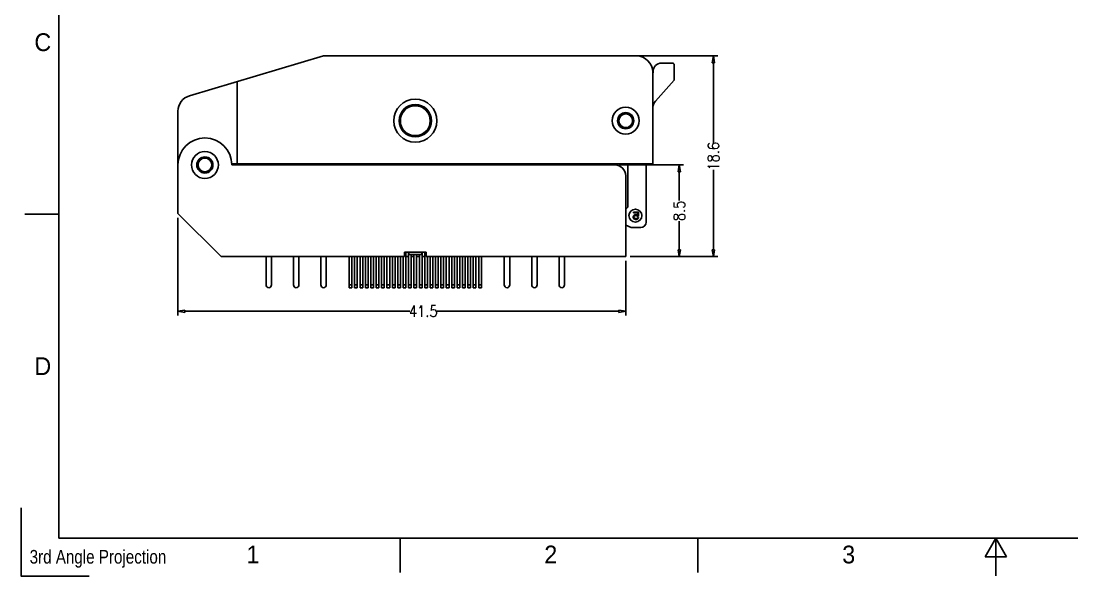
# Model space of a CAD drawing. Header units: millimetres. Extents: x 3648 to 3828, y 39 to 166.
# Drawn here: x 3647.5 to 3744.9, y 38.5 to 90 of the extents above; entities that cross this region are included whole.
import ezdxf

# ---------------------------------------------------------------- set-up
doc = ezdxf.new("R2010")
doc.units = ezdxf.units.MM
doc.header["$LTSCALE"] = 30.734
doc.header["$PDMODE"] = 3
doc.header["$PDSIZE"] = 8
doc.layers.get('0').update_dxf_attribs({"linetype": 'CONTINUOUS'})
doc.layers.get('Defpoints').update_dxf_attribs({"linetype": 'CONTINUOUS'})
doc.layers.add('TuKuang', color=7, linetype='CONTINUOUS')
doc.styles.add('1', font='romans.shx', dxfattribs={"height": 2.5})
doc.styles.get("Standard").update_dxf_attribs({"font": 'txt.shx', "width": 0.85, "bigfont": '@extfont2.shx'})
doc.dimstyles.new('老化座标注', dxfattribs={"dimtxt": 1.3, "dimasz": 0.8, "dimexe": 0.5, "dimexo": 0.5, "dimgap": 0.09, "dimtad": 0, "dimdsep": 46, "dimtxsty": 'STANDARD', "dimblk1": 'CLOSEDBLANK', "dimblk2": 'CLOSEDBLANK', "dimsah": 1, "dimcen": 0, "dimclrd": 8, "dimclre": 8, "dimclrt": 7, "dimadec": 0, "dimazin": 0, "dimtfac": 1, "dimtofl": 0, "dimtmove": 0, "dimatfit": 3, "dimldrblk": 'CLOSEDBLANK', "dimfxl": 1, "dimtolj": 1, "dimtzin": 0, "dimarcsym": 0})

# ---------------------------------------------------------------- blocks, each defined once
blk = doc.blocks.new('asdf456')
at = {"color": 8}
for p, q in [((1449.22, 15.77), (1448.09, 13.81)), ((1450.34, 13.81), (1449.22, 15.77)), ((1448.09, 13.81), (1450.34, 13.81))]:
    blk.add_line(p, q, dxfattribs=at)
at = {"layer": 'TuKuang', "color": 8}
for p, q in [((1350.05, 15.77), (1350.05, 152.96)), ((1350.05, 50.07), (1346.44, 50.07)), ((1548.39, 15.77), (1350.05, 15.77)), ((1386.16, 15.77), (1386.16, 12.16)), ((1417.69, 15.77), (1417.69, 12.16)), ((1449.22, 15.77), (1449.22, 11.8))]:
    blk.add_line(p, q, dxfattribs=at)
blk.add_lwpolyline([(1346.05, 18.99), (1346.05, 11.77), (1353.27, 11.77)], dxfattribs=at)
at = {"color": 8, "char_height": 1.8844, "attachment_point": 1, "style": '1'}
for s, insert, width in [('{\\f@Gulim|b0|i0|c134|p34;C}', (1347.46, 69.23), 9.0416), ('{\\f@Gulim|b0|i0|c134|p34;D}', (1347.46, 34.93), 9.0416), ('{\\f@Gulim|b0|i0|c0|p34;1}', (1369.9, 14.99), 8.3008), ('{\\f@Gulim|b0|i0|c134|p34;2}', (1401.43, 14.99), 8.3008), ('{\\f@Gulim|b0|i0|c134|p34;3}', (1432.96, 14.99), 8.3008)]:
    blk.add_mtext(s, dxfattribs=dict(at, insert=insert, width=width))
at = {"layer": 'TuKuang', "color": 8, "lineweight": 9, "insert": (1346.96, 14.53), "char_height": 1.4441, "width": 18.5479, "attachment_point": 1}
blk.add_mtext('{\\f@Gulim|b0|i0|c0|p34;\\C8;3rd Angle Projection}', dxfattribs=at)
blk = doc.blocks.new('_CLOSEDBLANK')
at = {"color": 0, "linetype": 'ByBlock'}
for p, q in [((-1, 0.17), (0, 0)), ((-1, 0.17), (-1, -0.17)), ((0, 0), (-1, -0.17))]:
    blk.add_line(p, q, dxfattribs=at)
blk = doc.blocks.new('*D6')
at = {"color": 8, "lineweight": -2, "transparency": 16777216}
for p, q in [((3703.977, 86.726), (3712.108, 86.726)), ((3711.708, 86.086), (3711.708, 78.677)), ((3711.708, 68.766), (3711.708, 76.175)), ((3703.977, 68.126), (3712.108, 68.126))]:
    blk.add_line(p, q, dxfattribs=at)
at = {"layer": 'Defpoints', "color": 0, "transparency": 16777216}
for p in [(3703.577, 86.726), (3711.708, 86.726), (3703.577, 68.126)]:
    blk.add_point(p, dxfattribs=at)
at = {"color": 8, "lineweight": -2, "transparency": 16777216, "xscale": 0.6400000000000003, "yscale": 0.6400000000000003, "zscale": 0.6400000000000003}
for p, rotation in [((3711.708, 86.726), 90), ((3711.708, 68.126), 270)]:
    blk.add_blockref('_CLOSEDBLANK', p, dxfattribs=dict(at, rotation=rotation))
at = {"color": 7, "transparency": 16777216, "insert": (3711.708, 77.426), "char_height": 1.04, "attachment_point": 5, "rotation": 90}
blk.add_mtext('\\A1;18.6', dxfattribs=at)
blk = doc.blocks.new('*D7')
at = {"color": 8, "lineweight": -2, "transparency": 16777216}
for p, q in [((3662.077, 71.726), (3662.077, 62.663)), ((3703.577, 67.726), (3703.577, 62.663)), ((3662.717, 63.063), (3683.568, 63.063)), ((3702.937, 63.063), (3686.069, 63.063))]:
    blk.add_line(p, q, dxfattribs=at)
at = {"layer": 'Defpoints', "color": 0, "transparency": 16777216}
for p in [(3662.077, 72.126), (3703.577, 68.126), (3703.577, 63.063)]:
    blk.add_point(p, dxfattribs=at)
at = {"color": 8, "lineweight": -2, "transparency": 16777216, "xscale": 0.6400000000000003, "yscale": 0.6400000000000003, "zscale": 0.6400000000000003, "rotation": 180}
blk.add_blockref('_CLOSEDBLANK', (3662.077, 63.063), dxfattribs=at)
at = {"color": 8, "lineweight": -2, "transparency": 16777216, "xscale": 0.6400000000000003, "yscale": 0.6400000000000003, "zscale": 0.6400000000000003}
blk.add_blockref('_CLOSEDBLANK', (3703.577, 63.063), dxfattribs=at)
at = {"color": 7, "transparency": 16777216, "insert": (3684.818, 63.063), "char_height": 1.04, "attachment_point": 5}
blk.add_mtext('\\A1;41.5', dxfattribs=at)
blk = doc.blocks.new('*D8')
at = {"color": 8, "lineweight": -2, "transparency": 16777216}
for p, q in [((3702.977, 76.626), (3708.946, 76.626)), ((3708.546, 75.986), (3708.546, 73.332)), ((3708.546, 68.766), (3708.546, 71.42)), ((3703.977, 68.126), (3708.946, 68.126))]:
    blk.add_line(p, q, dxfattribs=at)
at = {"layer": 'Defpoints', "color": 0, "transparency": 16777216}
for p in [(3702.577, 76.626), (3708.546, 76.626), (3703.577, 68.126)]:
    blk.add_point(p, dxfattribs=at)
at = {"color": 8, "lineweight": -2, "transparency": 16777216, "xscale": 0.6400000000000003, "yscale": 0.6400000000000003, "zscale": 0.6400000000000003}
for p, rotation in [((3708.546, 76.626), 90), ((3708.546, 68.126), 270)]:
    blk.add_blockref('_CLOSEDBLANK', p, dxfattribs=dict(at, rotation=rotation))
at = {"color": 7, "transparency": 16777216, "insert": (3708.546, 72.376), "char_height": 1.04, "attachment_point": 5, "rotation": 90}
blk.add_mtext('\\A1;8.5', dxfattribs=at)

msp = doc.modelspace()

# ---------------------------------------------------------------- linework, layer by layer
at = {"color": 7, "linetype": 'Continuous'}
for p, q in [((3675.577, 86.726), (3663.151, 83.044)), ((3704.577, 86.726), (3675.577, 86.726)), ((3706.911, 86.076), (3707.877, 86.076)), ((3708.077, 85.876), (3708.077, 84.476)), ((3706.077, 76.726), (3706.077, 85.226)), ((3706.111, 85.176), (3706.077, 85.147)), ((3706.111, 85.176), (3706.111, 85.276)), ((3667.577, 84.356), (3667.577, 76.726)), ((3706.334, 82.54), (3708.077, 84.476)), ((3683.068, 81.816), (3683.06, 81.821)), ((3683.282, 81.991), (3683.285, 81.983)), ((3683.384, 82.04), (3683.379, 82.046)), ((3683.637, 82.145), (3683.637, 82.154)), ((3683.748, 82.174), (3683.744, 82.182)), ((3684.02, 82.21), (3684.021, 82.219)), ((3684.132, 82.218), (3684.134, 82.21)), ((3684.41, 82.183), (3684.406, 82.174)), ((3684.517, 82.153), (3684.516, 82.145)), ((3684.776, 82.047), (3684.769, 82.04)), ((3684.868, 81.983), (3684.871, 81.99)), ((3685.094, 81.821), (3685.086, 81.816)), ((3662.077, 81.606), (3662.077, 72.126)), ((3682.621, 81.059), (3682.629, 81.055)), ((3682.649, 81.166), (3682.658, 81.165)), ((3682.756, 81.424), (3682.763, 81.418)), ((3682.82, 81.517), (3682.812, 81.52)), ((3682.982, 81.742), (3682.987, 81.735)), ((3685.166, 81.735), (3685.171, 81.741)), ((3685.342, 81.521), (3685.333, 81.517)), ((3685.39, 81.418), (3685.397, 81.424)), ((3685.495, 81.165), (3685.504, 81.166)), ((3685.525, 81.055), (3685.533, 81.059)), ((3702.855, 80.868), (3702.849, 80.868)), ((3702.86, 80.933), (3702.87, 80.927)), ((3702.886, 80.979), (3702.875, 80.98)), ((3702.905, 81.039), (3702.91, 81.035)), ((3702.935, 81.084), (3702.929, 81.085)), ((3702.959, 81.144), (3702.967, 81.136)), ((3702.998, 81.18), (3702.988, 81.185)), ((3703.034, 81.232), (3703.038, 81.226)), ((3703.076, 81.264), (3703.071, 81.268)), ((3703.118, 81.315), (3703.123, 81.304)), ((3703.167, 81.336), (3703.158, 81.344)), ((3703.217, 81.374), (3703.219, 81.368)), ((3703.267, 81.393), (3703.263, 81.398)), ((3703.322, 81.428), (3703.324, 81.416)), ((3703.375, 81.433), (3703.37, 81.443)), ((3703.435, 81.453), (3703.435, 81.447)), ((3703.489, 81.456), (3703.486, 81.462)), ((3703.552, 81.472), (3703.55, 81.46)), ((3703.604, 81.46), (3703.602, 81.472)), ((3703.667, 81.462), (3703.665, 81.456)), ((3703.718, 81.447), (3703.718, 81.454)), ((3703.784, 81.444), (3703.778, 81.433)), ((3703.829, 81.416), (3703.831, 81.427)), ((3703.89, 81.398), (3703.886, 81.393)), ((3703.934, 81.368), (3703.936, 81.374)), ((3703.995, 81.345), (3703.986, 81.336)), ((3704.03, 81.304), (3704.035, 81.314)), ((3704.082, 81.268), (3704.077, 81.264)), ((3704.115, 81.226), (3704.119, 81.232)), ((3704.166, 81.185), (3704.155, 81.18)), ((3704.187, 81.136), (3704.194, 81.144)), ((3704.225, 81.085), (3704.219, 81.084)), ((3704.243, 81.035), (3704.248, 81.039)), ((3704.279, 80.98), (3704.267, 80.979)), ((3704.284, 80.927), (3704.294, 80.932)), ((3704.304, 80.868), (3704.298, 80.868)), ((3682.584, 80.782), (3682.593, 80.783)), ((3682.593, 80.669), (3682.584, 80.67)), ((3682.629, 80.397), (3682.621, 80.393)), ((3682.658, 80.287), (3682.649, 80.286)), ((3682.763, 80.033), (3682.757, 80.028)), ((3682.811, 79.931), (3682.82, 79.935)), ((3685.333, 79.935), (3685.342, 79.931)), ((3685.397, 80.028), (3685.39, 80.033)), ((3685.504, 80.286), (3685.495, 80.287)), ((3685.533, 80.393), (3685.525, 80.397)), ((3685.561, 80.783), (3685.569, 80.782)), ((3685.569, 80.67), (3685.561, 80.669)), ((3702.842, 80.753), (3702.831, 80.751)), ((3702.831, 80.701), (3702.842, 80.699)), ((3702.841, 80.816), (3702.847, 80.814)), ((3702.847, 80.638), (3702.841, 80.636)), ((3702.849, 80.584), (3702.855, 80.584)), ((3702.87, 80.525), (3702.86, 80.519)), ((3702.875, 80.472), (3702.886, 80.473)), ((3702.91, 80.417), (3702.905, 80.413)), ((3702.929, 80.367), (3702.935, 80.368)), ((3702.967, 80.316), (3702.959, 80.308)), ((3702.987, 80.267), (3702.998, 80.272)), ((3703.038, 80.226), (3703.034, 80.22)), ((3703.071, 80.184), (3703.076, 80.187)), ((3703.123, 80.148), (3703.118, 80.138)), ((3703.158, 80.107), (3703.167, 80.116)), ((3703.219, 80.084), (3703.217, 80.077)), ((3703.264, 80.054), (3703.267, 80.059)), ((3703.324, 80.036), (3703.322, 80.025)), ((3703.37, 80.008), (3703.375, 80.019)), ((3703.435, 80.005), (3703.435, 79.998)), ((3703.486, 79.99), (3703.489, 79.996)), ((3703.55, 79.991), (3703.552, 79.98)), ((3703.602, 79.98), (3703.604, 79.991)), ((3703.665, 79.996), (3703.667, 79.99)), ((3703.718, 79.998), (3703.718, 80.005)), ((3703.778, 80.019), (3703.783, 80.009)), ((3703.831, 80.024), (3703.829, 80.036)), ((3703.886, 80.059), (3703.89, 80.054)), ((3703.936, 80.078), (3703.934, 80.084)), ((3703.986, 80.116), (3703.995, 80.108)), ((3704.035, 80.137), (3704.03, 80.148)), ((3704.077, 80.187), (3704.082, 80.184)), ((3704.119, 80.22), (3704.115, 80.226)), ((3704.155, 80.272), (3704.166, 80.267)), ((3704.195, 80.308), (3704.187, 80.316)), ((3704.219, 80.368), (3704.225, 80.367)), ((3704.249, 80.413), (3704.243, 80.417)), ((3704.267, 80.473), (3704.279, 80.472)), ((3704.294, 80.519), (3704.284, 80.525)), ((3704.298, 80.584), (3704.304, 80.584)), ((3704.306, 80.814), (3704.312, 80.816)), ((3704.312, 80.636), (3704.306, 80.638)), ((3704.323, 80.751), (3704.311, 80.753)), ((3704.311, 80.699), (3704.323, 80.701)), ((3682.987, 79.717), (3682.982, 79.711)), ((3683.06, 79.631), (3683.068, 79.636)), ((3683.285, 79.469), (3683.283, 79.462)), ((3683.378, 79.405), (3683.384, 79.412)), ((3683.637, 79.299), (3683.637, 79.307)), ((3683.744, 79.269), (3683.748, 79.278)), ((3684.021, 79.234), (3684.02, 79.242)), ((3684.134, 79.242), (3684.132, 79.233)), ((3684.406, 79.278), (3684.409, 79.27)), ((3684.516, 79.307), (3684.517, 79.298)), ((3684.769, 79.412), (3684.775, 79.406)), ((3684.871, 79.461), (3684.868, 79.469)), ((3685.086, 79.636), (3685.093, 79.631)), ((3685.171, 79.71), (3685.166, 79.717)), ((3663.935, 76.984), (3663.929, 76.985)), ((3663.959, 77.044), (3663.967, 77.036)), ((3663.998, 77.08), (3663.988, 77.085)), ((3664.034, 77.132), (3664.038, 77.126)), ((3664.076, 77.164), (3664.071, 77.168)), ((3664.118, 77.215), (3664.123, 77.204)), ((3664.167, 77.236), (3664.158, 77.244)), ((3664.217, 77.274), (3664.219, 77.268)), ((3664.267, 77.293), (3664.263, 77.298)), ((3664.322, 77.328), (3664.324, 77.316)), ((3664.375, 77.333), (3664.37, 77.343)), ((3664.435, 77.353), (3664.435, 77.347)), ((3664.489, 77.356), (3664.486, 77.362)), ((3664.552, 77.372), (3664.55, 77.36)), ((3664.604, 77.36), (3664.602, 77.372)), ((3664.667, 77.362), (3664.665, 77.356)), ((3664.718, 77.347), (3664.718, 77.354)), ((3664.784, 77.344), (3664.778, 77.333)), ((3664.829, 77.316), (3664.831, 77.327)), ((3664.89, 77.298), (3664.886, 77.293)), ((3664.934, 77.268), (3664.936, 77.274)), ((3664.992, 77.242), (3664.986, 77.236)), ((3665.03, 77.204), (3665.035, 77.214)), ((3665.082, 77.168), (3665.077, 77.164)), ((3665.115, 77.126), (3665.119, 77.132)), ((3665.166, 77.085), (3665.155, 77.08)), ((3665.187, 77.036), (3665.194, 77.044)), ((3665.225, 76.985), (3665.219, 76.984)), ((3663.842, 76.653), (3663.831, 76.651)), ((3663.831, 76.601), (3663.842, 76.599)), ((3663.841, 76.716), (3663.847, 76.714)), ((3663.847, 76.538), (3663.841, 76.536)), ((3663.855, 76.768), (3663.849, 76.768)), ((3663.849, 76.484), (3663.855, 76.484)), ((3663.86, 76.833), (3663.87, 76.827)), ((3663.87, 76.425), (3663.86, 76.419)), ((3663.886, 76.879), (3663.875, 76.88)), ((3663.875, 76.372), (3663.886, 76.373)), ((3663.905, 76.939), (3663.91, 76.935)), ((3663.91, 76.317), (3663.905, 76.313)), ((3663.929, 76.267), (3663.935, 76.268)), ((3663.967, 76.216), (3663.959, 76.208)), ((3663.987, 76.167), (3663.998, 76.172)), ((3664.038, 76.126), (3664.034, 76.12)), ((3664.071, 76.084), (3664.076, 76.087)), ((3664.123, 76.048), (3664.118, 76.038)), ((3664.161, 76.01), (3664.167, 76.016)), ((3664.219, 75.984), (3664.217, 75.977)), ((3664.936, 75.978), (3664.934, 75.984)), ((3664.986, 76.016), (3664.995, 76.008)), ((3665.035, 76.037), (3665.03, 76.048)), ((3665.077, 76.087), (3665.082, 76.084)), ((3665.119, 76.12), (3665.115, 76.126)), ((3665.155, 76.172), (3665.166, 76.167)), ((3665.195, 76.208), (3665.187, 76.216)), ((3665.219, 76.268), (3665.225, 76.267)), ((3665.243, 76.935), (3665.248, 76.939)), ((3665.249, 76.313), (3665.243, 76.317)), ((3665.279, 76.88), (3665.267, 76.879)), ((3665.267, 76.373), (3665.279, 76.372)), ((3665.284, 76.827), (3665.294, 76.832)), ((3665.294, 76.419), (3665.284, 76.425)), ((3665.304, 76.768), (3665.298, 76.768)), ((3665.298, 76.484), (3665.304, 76.484)), ((3665.306, 76.714), (3665.312, 76.716)), ((3665.312, 76.536), (3665.306, 76.538)), ((3665.323, 76.651), (3665.311, 76.653)), ((3665.311, 76.599), (3665.323, 76.601)), ((3667.077, 76.726), (3706.077, 76.726)), ((3667.077, 76.626), (3702.577, 76.626)), ((3673.827, 76.626), (3673.827, 76.726)), ((3674.927, 76.626), (3674.927, 76.726)), ((3677.122, 76.626), (3677.061, 76.726)), ((3677.323, 76.626), (3677.239, 76.726)), ((3677.577, 76.626), (3677.577, 76.726)), ((3690.577, 76.726), (3690.577, 76.626)), ((3690.914, 76.726), (3690.83, 76.626)), ((3691.092, 76.726), (3691.031, 76.626)), ((3693.227, 76.626), (3693.227, 76.726)), ((3694.327, 76.626), (3694.327, 76.726)), ((3703.777, 72.726), (3703.777, 76.726)), ((3705.477, 76.726), (3705.477, 71.326)), ((3664.264, 75.954), (3664.267, 75.959)), ((3664.324, 75.936), (3664.322, 75.925)), ((3664.37, 75.908), (3664.375, 75.919)), ((3664.435, 75.905), (3664.435, 75.898)), ((3664.486, 75.89), (3664.489, 75.896)), ((3664.55, 75.891), (3664.552, 75.88)), ((3664.602, 75.88), (3664.604, 75.891)), ((3664.665, 75.896), (3664.667, 75.89)), ((3664.718, 75.898), (3664.718, 75.905)), ((3664.778, 75.919), (3664.783, 75.909)), ((3664.831, 75.924), (3664.829, 75.936)), ((3664.886, 75.959), (3664.89, 75.954)), ((3703.577, 68.126), (3703.577, 75.626)), ((3662.077, 72.126), (3666.077, 68.126)), ((3703.777, 72.726), (3703.577, 72.526)), ((3704.777, 72.247), (3704.302, 72.247)), ((3704.302, 72.247), (3704.302, 72.176)), ((3704.302, 72.176), (3704.707, 72.176)), ((3704.707, 72.176), (3704.707, 71.948)), ((3704.777, 71.877), (3704.777, 72.247)), ((3704.302, 71.891), (3704.274, 71.82)), ((3704.274, 71.82), (3704.274, 71.763)), ((3704.274, 71.763), (3704.302, 71.691)), ((3704.344, 71.948), (3704.302, 71.891)), ((3704.302, 71.691), (3704.344, 71.634)), ((3704.414, 71.991), (3704.344, 71.948)), ((3704.344, 71.805), (3704.358, 71.848)), ((3704.344, 71.777), (3704.344, 71.805)), ((3704.358, 71.734), (3704.344, 71.777)), ((3704.344, 71.634), (3704.414, 71.592)), ((3704.358, 71.848), (3704.386, 71.891)), ((3704.386, 71.691), (3704.358, 71.734)), ((3704.386, 71.891), (3704.428, 71.92)), ((3704.428, 71.663), (3704.386, 71.691)), ((3704.484, 72.005), (3704.414, 71.991)), ((3704.414, 71.592), (3704.484, 71.577)), ((3704.428, 71.92), (3704.484, 71.934)), ((3704.484, 71.649), (3704.428, 71.663)), ((3704.567, 72.005), (3704.484, 72.005)), ((3704.484, 71.934), (3704.567, 71.934)), ((3704.567, 71.649), (3704.484, 71.649)), ((3704.484, 71.577), (3704.567, 71.577)), ((3704.637, 71.991), (3704.567, 72.005)), ((3704.567, 71.934), (3704.623, 71.92)), ((3704.623, 71.663), (3704.567, 71.649)), ((3704.567, 71.577), (3704.637, 71.592)), ((3704.623, 71.92), (3704.679, 71.877)), ((3704.665, 71.691), (3704.623, 71.663)), ((3704.707, 71.948), (3704.637, 71.991)), ((3704.637, 71.592), (3704.707, 71.634)), ((3704.693, 71.748), (3704.665, 71.691)), ((3704.679, 71.877), (3704.777, 71.877)), ((3704.777, 71.748), (3704.693, 71.748)), ((3704.707, 71.634), (3704.749, 71.691)), ((3704.749, 71.691), (3704.777, 71.748)), ((3703.577, 71.051), (3704.077, 70.826)), ((3704.077, 70.826), (3704.977, 70.826)), ((3683.077, 68.526), (3683.077, 68.126)), ((3685.077, 68.526), (3683.077, 68.526)), ((3683.202, 68.526), (3683.202, 65.226)), ((3683.452, 65.226), (3683.452, 68.526)), ((3683.477, 68.326), (3683.477, 68.526)), ((3684.677, 68.326), (3683.477, 68.326)), ((3683.702, 68.326), (3683.702, 65.226)), ((3683.952, 65.226), (3683.952, 68.326)), ((3684.202, 68.326), (3684.202, 65.226)), ((3684.452, 65.226), (3684.452, 68.326)), ((3684.677, 68.326), (3684.677, 68.526)), ((3684.702, 68.526), (3684.702, 65.226)), ((3684.952, 65.226), (3684.952, 68.526)), ((3685.077, 68.526), (3685.077, 68.126)), ((3666.077, 68.126), (3683.077, 68.126)), ((3670.247, 65.522), (3670.247, 68.126)), ((3670.747, 68.126), (3670.747, 65.522)), ((3672.787, 65.522), (3672.787, 68.126)), ((3673.287, 68.126), (3673.287, 65.522)), ((3675.327, 65.522), (3675.327, 68.126)), ((3675.827, 68.126), (3675.827, 65.522)), ((3677.952, 65.226), (3677.952, 68.126)), ((3678.202, 68.126), (3678.202, 65.226)), ((3678.452, 65.226), (3678.452, 68.126)), ((3678.702, 68.126), (3678.702, 65.226)), ((3678.952, 65.226), (3678.952, 68.126)), ((3679.202, 68.126), (3679.202, 65.226)), ((3679.452, 65.226), (3679.452, 68.126)), ((3679.702, 68.126), (3679.702, 65.226)), ((3679.952, 65.226), (3679.952, 68.126)), ((3680.202, 68.126), (3680.202, 65.226)), ((3680.452, 65.226), (3680.452, 68.126)), ((3680.702, 68.126), (3680.702, 65.226)), ((3680.952, 65.226), (3680.952, 68.126)), ((3681.202, 68.126), (3681.202, 65.226)), ((3681.452, 65.226), (3681.452, 68.126)), ((3681.702, 68.126), (3681.702, 65.226)), ((3681.952, 65.226), (3681.952, 68.126)), ((3682.202, 68.126), (3682.202, 65.226)), ((3682.452, 65.226), (3682.452, 68.126)), ((3682.702, 68.126), (3682.702, 65.226)), ((3682.952, 65.226), (3682.952, 68.126)), ((3683.452, 68.126), (3683.202, 68.126)), ((3683.952, 68.126), (3683.702, 68.126)), ((3684.452, 68.126), (3684.202, 68.126)), ((3684.952, 68.126), (3684.702, 68.126)), ((3685.077, 68.126), (3703.577, 68.126)), ((3685.202, 68.126), (3685.202, 65.226)), ((3685.452, 65.226), (3685.452, 68.126)), ((3685.702, 68.126), (3685.702, 65.226)), ((3685.952, 65.226), (3685.952, 68.126)), ((3686.202, 68.126), (3686.202, 65.226)), ((3686.452, 65.226), (3686.452, 68.126)), ((3686.702, 68.126), (3686.702, 65.226)), ((3686.952, 65.226), (3686.952, 68.126)), ((3687.202, 68.126), (3687.202, 65.226)), ((3687.452, 65.226), (3687.452, 68.126)), ((3687.702, 68.126), (3687.702, 65.226)), ((3687.952, 65.226), (3687.952, 68.126)), ((3688.202, 68.126), (3688.202, 65.226)), ((3688.452, 65.226), (3688.452, 68.126)), ((3688.702, 68.126), (3688.702, 65.226)), ((3688.952, 65.226), (3688.952, 68.126)), ((3689.202, 68.126), (3689.202, 65.226)), ((3689.452, 65.226), (3689.452, 68.126)), ((3689.702, 68.126), (3689.702, 65.226)), ((3689.952, 65.226), (3689.952, 68.126)), ((3690.202, 68.126), (3690.202, 65.226)), ((3692.327, 68.126), (3692.327, 65.522)), ((3692.827, 65.522), (3692.827, 68.126)), ((3694.867, 68.126), (3694.867, 65.522)), ((3695.367, 65.522), (3695.367, 68.126)), ((3697.407, 68.126), (3697.407, 65.522)), ((3697.907, 65.522), (3697.907, 68.126)), ((3678.202, 65.522), (3677.952, 65.522)), ((3678.702, 65.522), (3678.452, 65.522)), ((3679.202, 65.522), (3678.952, 65.522)), ((3679.702, 65.522), (3679.452, 65.522)), ((3680.202, 65.522), (3679.952, 65.522)), ((3680.702, 65.522), (3680.452, 65.522)), ((3681.202, 65.522), (3680.952, 65.522)), ((3681.702, 65.522), (3681.452, 65.522)), ((3682.202, 65.522), (3681.952, 65.522)), ((3682.702, 65.522), (3682.452, 65.522)), ((3683.202, 65.522), (3682.952, 65.522)), ((3683.702, 65.522), (3683.452, 65.522)), ((3684.202, 65.522), (3683.952, 65.522)), ((3684.702, 65.522), (3684.452, 65.522)), ((3685.202, 65.522), (3684.952, 65.522)), ((3685.702, 65.522), (3685.452, 65.522)), ((3686.202, 65.522), (3685.952, 65.522)), ((3686.702, 65.522), (3686.452, 65.522)), ((3687.202, 65.522), (3686.952, 65.522)), ((3687.702, 65.522), (3687.452, 65.522)), ((3688.202, 65.522), (3687.952, 65.522)), ((3688.702, 65.522), (3688.452, 65.522)), ((3689.202, 65.522), (3688.952, 65.522)), ((3689.702, 65.522), (3689.452, 65.522)), ((3690.202, 65.522), (3689.952, 65.522)), ((3677.952, 65.226), (3678.202, 65.226)), ((3678.702, 65.226), (3678.452, 65.226)), ((3679.202, 65.226), (3678.952, 65.226)), ((3679.452, 65.226), (3679.702, 65.226)), ((3680.202, 65.226), (3679.952, 65.226)), ((3680.702, 65.226), (3680.452, 65.226)), ((3680.952, 65.226), (3681.202, 65.226)), ((3681.702, 65.226), (3681.452, 65.226)), ((3682.202, 65.226), (3681.952, 65.226)), ((3682.452, 65.226), (3682.702, 65.226)), ((3683.202, 65.226), (3682.952, 65.226)), ((3683.702, 65.226), (3683.452, 65.226)), ((3683.952, 65.226), (3684.202, 65.226)), ((3684.702, 65.226), (3684.452, 65.226)), ((3685.202, 65.226), (3684.952, 65.226)), ((3685.452, 65.226), (3685.702, 65.226)), ((3686.202, 65.226), (3685.952, 65.226)), ((3686.702, 65.226), (3686.452, 65.226)), ((3686.952, 65.226), (3687.202, 65.226)), ((3687.702, 65.226), (3687.452, 65.226)), ((3688.202, 65.226), (3687.952, 65.226)), ((3688.452, 65.226), (3688.702, 65.226)), ((3689.202, 65.226), (3688.952, 65.226)), ((3689.702, 65.226), (3689.452, 65.226)), ((3689.952, 65.226), (3690.202, 65.226))]:
    msp.add_line(p, q, dxfattribs=at)
for centre, radius in [((3684.077, 80.726), 2), ((3684.077, 80.726), 1.5), ((3684.077, 80.726), 1.485), ((3684.077, 80.726), 1.385), ((3703.577, 80.726), 1.25), ((3703.577, 80.726), 0.75), ((3703.577, 80.726), 0.735), ((3703.577, 80.726), 0.635), ((3664.577, 76.626), 1.25), ((3664.577, 76.626), 0.75), ((3664.577, 76.626), 0.735), ((3664.577, 76.626), 0.635), ((3704.477, 71.926), 0.6)]:
    msp.add_circle(centre, radius, dxfattribs=at)
for centre, radius, start, end in [((3704.577, 85.226), 1.5, 0, 90), ((3706.911, 85.276), 0.8, 90, 180), ((3707.877, 85.876), 0.2, 0, 90), ((3663.577, 81.606), 1.5, 106.50436, 180), ((3707.077, 81.871), 1, 138, 180), ((3664.577, 76.626), 2.5, 0, 180), ((3702.577, 75.626), 1, 0, 90), ((3704.977, 71.326), 0.5, 270, 0), ((3670.547, 65.522), 0.3, 180, 260.40593), ((3670.447, 65.522), 0.3, 279.59407, 0), ((3673.087, 65.522), 0.3, 180, 260.40593), ((3672.987, 65.522), 0.3, 279.59407, 0), ((3675.627, 65.522), 0.3, 180, 260.40593), ((3675.527, 65.522), 0.3, 279.59407, 0), ((3692.627, 65.522), 0.3, 180, 260.40593), ((3692.527, 65.522), 0.3, 279.59407, 360), ((3695.167, 65.522), 0.3, 180, 260.40593), ((3695.067, 65.522), 0.3, 279.59407, 0), ((3697.707, 65.522), 0.3, 180, 260.40593), ((3697.607, 65.522), 0.3, 279.59407, 0)]:
    msp.add_arc(centre, radius, start, end, dxfattribs=at)

# ---------------------------------------------------------------- block references
at = {"xscale": 0.8757154080130931, "yscale": 0.8757154080130931, "zscale": 0.8757154080130931}
msp.add_blockref('asdf456', (2468.781, 28.205), dxfattribs=at)

# ---------------------------------------------------------------- dimensions: what is measured, and where the dimension line sits
for base, p2, picture, middle in [((3711.708, 86.726), (3703.577, 86.726), '*D6', (3711.708, 77.426)), ((3708.546, 76.626), (3702.577, 76.626), '*D8', (3708.546, 72.376))]:
    dim = msp.add_linear_dim(base=base, p1=(3703.577, 68.126), p2=p2, angle=90, dimstyle='老化座标注', override={"dimscale": 0.8})
    dim.commit()
    dim.dimension.update_dxf_attribs({"geometry": picture, "text_midpoint": middle})
dim = msp.add_linear_dim(base=(3703.577, 63.063), p1=(3662.077, 72.126), p2=(3703.577, 68.126), dimstyle='老化座标注', override={"dimscale": 0.8})
dim.commit()
dim.dimension.update_dxf_attribs({"geometry": '*D7', "text_midpoint": (3684.818, 63.063), "dimtype": 128})

doc.saveas('drawing.dxf')
